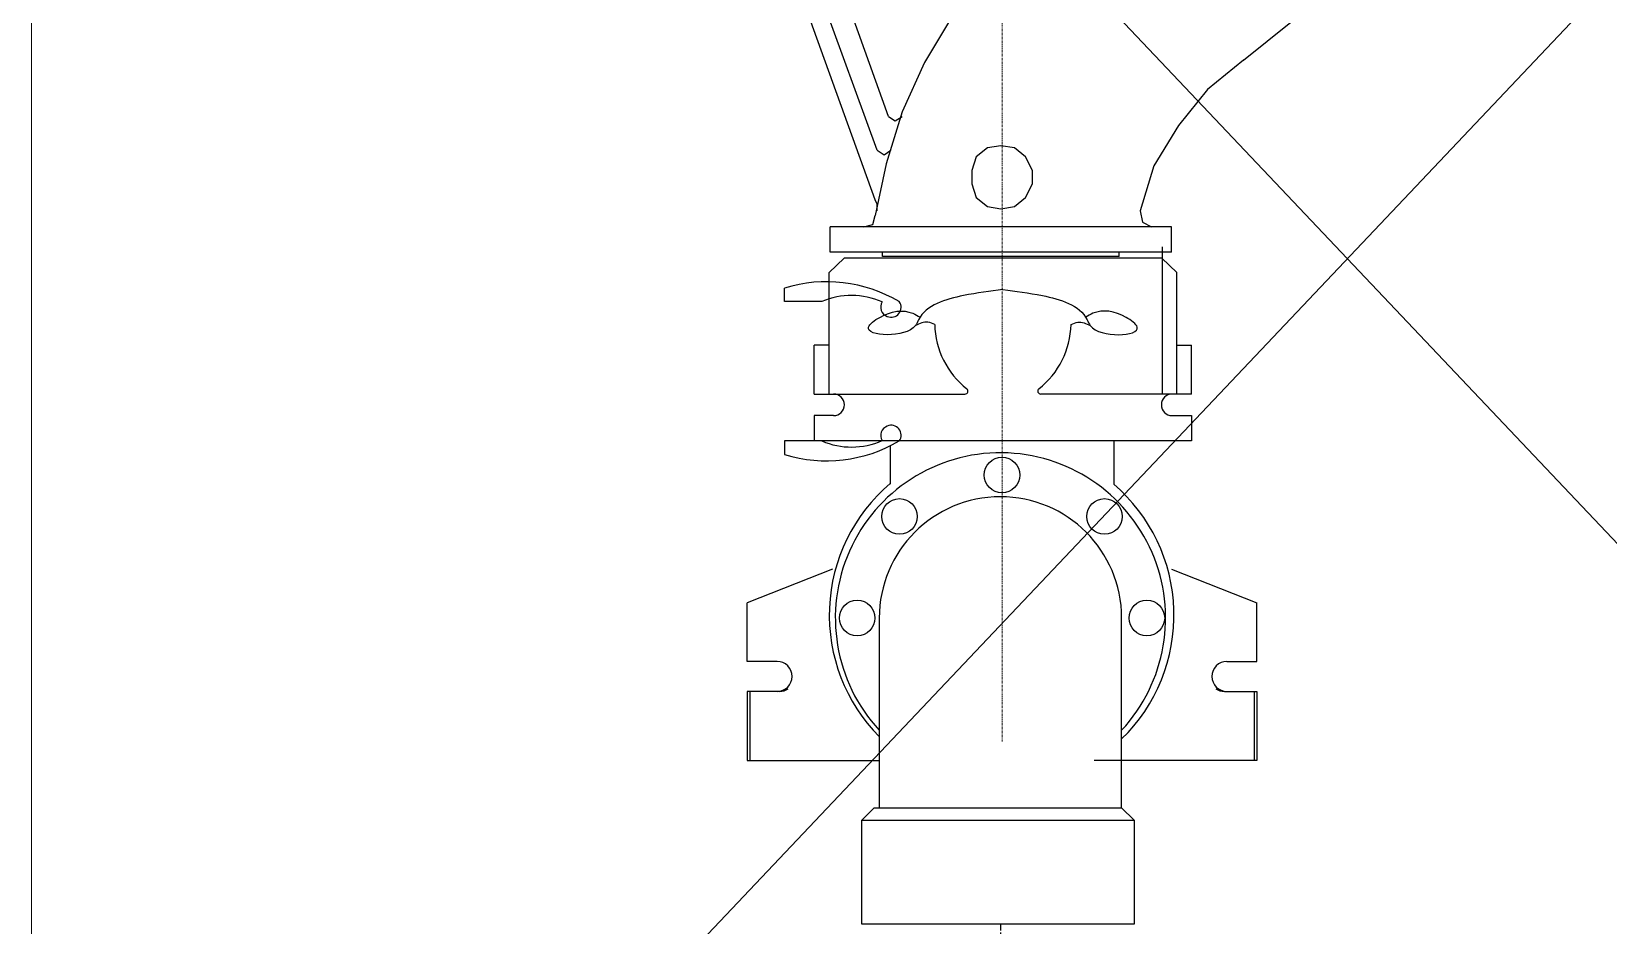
# Model space of a CAD drawing. Header units: millimetres. Extents: x -294625 to 2136527, y -251383 to 128331.
# Drawn here: x 1133753 to 1134293, y -215067 to -214761 of the extents above; entities that cross this region are included whole.
import ezdxf

# ---------------------------------------------------------------- set-up
doc = ezdxf.new("R2010")
doc.units = ezdxf.units.MM
doc.linetypes.add('CENTER', pattern=[3, 1.5, -0.5, 0.5, -0.5])
doc.layers.add('H-N-FITTING-35', color=2, linetype='Continuous')
doc.layers.add('ICE-CEN', color=8, linetype='CENTER')
for name, color, linetype, lineweight in [('ICE-BP', 4, 'Continuous', 25), ('ICE-CENTER', 8, 'CENTER', 0), ('N3-NOTE', 11, 'Continuous', 13)]:
    doc.layers.add(name, color=color, linetype=linetype, lineweight=lineweight)

# ---------------------------------------------------------------- blocks, each defined once
blk = doc.blocks.new('WPP')
at = {"layer": 'H-N-FITTING-35', "ltscale": 1000}
for p, q in [((137898.4921038086, -19559.51503570164, 5.101671538996662), (137827.4822882437, -19362.62418345895, 5.101671538996662)), ((137900.1059632527, -19524.01012792005, 5.101671538996662), (137850.0763204684, -19386.83207512803, 5.101671538996662)), ((137908.1752604756, -19499.80223625073, 5.101671538996662), (137869.4426338039, -19391.67365346172, 5.101671538996662)), ((137953.3633249244, -19428.79242068724, 5.101671538996662), (137933.9970115891, -19461.06960957972, 5.101671538996662)), ((138163.1650527248, -19459.45575013333, 5.101671538996662), (138197.0561010616, -19432.02013957455, 5.101671538996662)), ((137933.9970115891, -19461.06960957972, 5.101671538996662), (137917.8584171433, -19496.57451736144, 5.101671538996662)), ((138163.1650527248, -19459.45575013333, 5.101671538996662), (138137.343301611, -19480.43592291357, 5.101671538996662)), ((138137.343301611, -19480.43592291357, 5.101671538996662), (138116.3631288311, -19506.2576740276, 5.101671538996662)), ((137917.8584171433, -19496.57451736144, 5.101671538996662), (137906.5614010312, -19533.6932845877, 5.101671538996662)), ((137908.1752604756, -19499.80223625073, 5.101671538996662), (137913.0168388095, -19503.02995513998, 5.101671538996662)), ((137913.0168388095, -19503.02995513998, 5.101671538996662), (137917.8584171433, -19499.80223625069, 5.101671538996662)), ((138116.3631288311, -19506.2576740276, 5.101671538996662), (138098.6106749405, -19535.30714403084, 5.101671538996662)), ((137900.1059632527, -19524.01012792005, 5.101671538996662), (137904.9475415866, -19527.23784680925, 5.101671538996662)), ((137904.9475415866, -19527.23784680925, 5.101671538996662), (137909.7891199205, -19524.01012791996, 5.101671538996662)), ((137979.1850760391, -19522.3962684748, 5.101671538996662), (137971.1157788159, -19528.85170625338, 5.101671538996662)), ((137988.8682327066, -19520.78240903013, 5.101671538996662), (137979.1850760391, -19522.3962684748, 5.101671538996662)), ((137998.5513893743, -19522.39626847465, 5.101671538996662), (137988.8682327066, -19520.78240903013, 5.101671538996662)), ((138006.6206865974, -19528.85170625315, 5.101671538996662), (137998.5513893743, -19522.39626847465, 5.101671538996662)), ((137906.5614010312, -19533.6932845877, 5.101671538996662), (137898.4921038086, -19570.81205181396, 5.101671538996662)), ((137971.1157788159, -19528.85170625338, 5.101671538996662), (137967.8880599267, -19538.53486292103, 5.101671538996662)), ((138011.4622649313, -19538.53486292071, 5.101671538996662), (138006.6206865974, -19528.85170625315, 5.101671538996662)), ((138098.6106749405, -19535.30714403084, 5.101671538996662), (138088.9275182732, -19567.58433292322, 5.101671538996662)), ((137967.8880599267, -19538.53486292103, 5.101671538996662), (137967.8880599269, -19548.21801958878, 5.101671538996662)), ((138011.4622649315, -19548.21801958841, 5.101671538996662), (138011.4622649313, -19538.53486292071, 5.101671538996662)), ((137967.8880599269, -19548.21801958878, 5.101671538996662), (137971.1157788162, -19557.90117625643, 5.101671538996662)), ((137971.1157788162, -19557.90117625643, 5.101671538996662), (137979.1850760393, -19564.35661403488, 5.101671538996662)), ((137998.5513893748, -19564.35661403474, 5.101671538996662), (138006.6206865977, -19557.90117625616, 5.101671538996662)), ((138006.6206865977, -19557.90117625616, 5.101671538996662), (138011.4622649315, -19548.21801958841, 5.101671538996662)), ((137900.105963253, -19562.74275459084, 5.101671538996662), (137898.4921038086, -19559.51503570164, 5.101671538996662)), ((137900.105963253, -19567.58433292471, 5.101671538996662), (137900.105963253, -19562.74275459084, 5.101671538996662)), ((137979.1850760393, -19564.35661403488, 5.101671538996662), (137988.868232707, -19565.97047347941, 5.101671538996662)), ((137988.868232707, -19565.97047347941, 5.101671538996662), (137998.5513893748, -19564.35661403474, 5.101671538996662)), ((138088.9275182732, -19567.58433292322, 5.101671538996662), (138090.5413777179, -19575.65363014633, 5.101671538996662)), ((137988.868232707, -19578.88134903627, 5.101671538996662), (137866.2149149163, -19578.8813490373, 5.101671538996662)), ((137866.2149149163, -19597.17175607625, 5.101671538996662), (137866.2149149163, -19578.8813490373, 5.101671538996662)), ((137890.4228065854, -19578.88134903708, 5.101671538996662), (137896.8782443639, -19577.26748959237, 5.101671538996662)), ((137896.8782443639, -19577.26748959237, 5.101671538996662), (137898.4921038086, -19570.81205181396, 5.101671538996662)), ((138111.521550498, -19578.88134903536, 5.101671538996662), (137988.868232707, -19578.88134903627, 5.101671538996662)), ((138090.5413777179, -19575.65363014633, 5.101671538996662), (138096.9968154964, -19578.8813490355, 5.101671538996662)), ((138111.521550498, -19597.17175607434, 5.101671538996662), (138111.521550498, -19578.88134903536, 5.101671538996662)), ((137876.263270942, -19601.47948257087, 5.101671538996662), (137865.504207978, -19611.8719649517, 5.101671538996662)), ((137988.868232707, -19597.17175607529, 5.101671538996662), (137866.2149149163, -19597.17175607625, 5.101671538996662)), ((138104.3554057812, -19601.47948256909, 5.101671538996662), (137876.263270942, -19601.47948257087, 5.101671538996662)), ((137903.8716352908, -19597.17175607597, 5.101671538996662), (137902.7957289943, -19597.17175607597, 5.101671538996662)), ((137903.8716352908, -19600.39947496518, 5.101671538996662), (137903.8716352908, -19597.17175607597, 5.101671538996662)), ((138073.8648301237, -19600.39947496387, 5.101671538996662), (137903.8716352908, -19600.39947496518, 5.101671538996662)), ((138111.521550498, -19597.17175607434, 5.101671538996662), (137988.868232707, -19597.17175607529, 5.101671538996662)), ((138073.8648301237, -19600.39947496387, 5.101671538996662), (138073.8648301237, -19597.17175607462, 5.101671538996662)), ((138074.9407364202, -19597.17175607462, 5.101671538996662), (138073.8648301237, -19597.17175607462, 5.101671538996662)), ((138104.3554057812, -19601.47948256909, 5.101671538996662), (138115.1144687454, -19611.87196494979, 5.101671538996662)), ((138104.8933589302, -19699.04440863681, 5.101671538996662), (138104.8933589293, -19593.27506370803, 5.101671538996662)), ((137865.5042079785, -19699.04440863858, 5.101671538996662), (137865.504207978, -19611.8719649517, 5.101671538996662)), ((138115.1144687461, -19699.04440863663, 5.101671538996662), (138115.1144687454, -19611.87196494979, 5.101671538996662)), ((137833.4701422413, -19632.67666385806, 5.101671538996662), (137833.4701422413, -19622.98222342605, 5.101671538996662)), ((137860.2974302864, -19632.67666385783, 5.101671538996662), (137833.4701422413, -19632.67666385806, 5.101671538996662)), ((137854.7451450145, -19699.04440863871, 5.101671538996662), (137854.7451450143, -19663.88204776289, 5.101671538996662)), ((137865.5042079785, -19663.8820477628, 5.101671538996662), (137854.7451450143, -19663.88204776289, 5.101671538996662)), ((138115.1144687459, -19663.88204776081, 5.101671538996662), (138125.8735317099, -19663.88204776072, 5.101671538996662)), ((138125.8735317104, -19699.04440863663, 5.101671538996662), (138125.8735317099, -19663.88204776072, 5.101671538996662)), ((137854.7451450145, -19699.04440863871, 5.101671538996662), (137963.0880681686, -19699.04440863786, 5.101671538996662)), ((138125.8735317104, -19699.04440863663, 5.101671538996662), (138017.5306085562, -19699.04440863749, 5.101671538996662)), ((137854.7451450147, -19714.44964369417, 5.101671538996662), (137854.745145015, -19732.60365795021, 5.101671538996662)), ((137868.7636200231, -19714.44964369411, 5.101671538996662), (137854.7451450147, -19714.44964369417, 5.101671538996662)), ((138111.8550567017, -19714.44964369222, 5.101671538996662), (138125.8735317104, -19714.44964369209, 5.101671538996662)), ((138125.8735317104, -19714.44964369209, 5.101671538996662), (138125.8735317104, -19732.60365794813, 5.101671538996662)), ((137860.2974302871, -19732.63646025938, 5.101671538996662), (137833.470142242, -19732.6364602596, 5.101671538996662)), ((137833.470142242, -19732.6364602596, 5.101671538996662), (137833.470142242, -19742.33090069157, 5.101671538996662)), ((138125.8735317104, -19732.60365794813, 5.101671538996662), (137854.745145015, -19732.60365795021, 5.101671538996662)), ((137867.8900383522, -19824.61452372225, 5.101671538996662), (137806.674869258, -19848.78224829961, 5.101671538996662)), ((138111.4602864941, -19824.61452372225, 5.101671538996662), (138172.6754555884, -19848.78224829961, 5.101671538996662)), ((137806.6748692582, -19890.89679818391, 5.101671538996662), (137806.674869258, -19848.78224829961, 5.101671538996662)), ((138172.6754555879, -19890.89679818391, 5.101671538996662), (138172.6754555884, -19848.78224829961, 5.101671538996662)), ((137828.1929951864, -19890.89679818381, 5.101671538996662), (137806.6748692582, -19890.89679818391, 5.101671538996662)), ((138151.1573296599, -19890.89679818381, 5.101671538996662), (138172.6754555879, -19890.89679818391, 5.101671538996662)), ((137806.6748692584, -19912.41492411209, 5.101671538996662), (137806.6748692589, -19962.09057880922, 5.101671538996662)), ((137828.1929951867, -19912.41492411199, 5.101671538996662), (137806.6748692584, -19912.41492411209, 5.101671538996662)), ((137808.4811742709, -19912.41492411209, 5.101671538996662), (137808.4811742711, -19962.09057880918, 5.101671538996662)), ((137829.9993001989, -19912.4149241119, 5.101671538996662), (137808.4811742709, -19912.41492411209, 5.101671538996662)), ((138149.3510246472, -19912.4149241119, 5.101671538996662), (138170.8691505757, -19912.41492411209, 5.101671538996662)), ((138151.1573296597, -19912.41492411199, 5.101671538996662), (138172.6754555879, -19912.41492411209, 5.101671538996662)), ((138170.8691505757, -19912.41492411209, 5.101671538996662), (138170.8691505753, -19962.09057880918, 5.101671538996662)), ((138172.6754555879, -19912.41492411209, 5.101671538996662), (138172.6754555875, -19962.09057880922, 5.101671538996662)), ((137806.6748692589, -19962.09057880922, 5.101671538996662), (137901.5030146344, -19962.09057880854, 5.101671538996662)), ((137808.4811742711, -19962.09057880918, 5.101671538996662), (137901.5030146344, -19962.09057880849, 5.101671538996662)), ((138170.8691505753, -19962.09057880918, 5.101671538996662), (138055.876644141, -19962.09057880827, 5.101671538996662)), ((138172.6754555875, -19962.09057880922, 5.101671538996662), (138075.612105544, -19962.09057880849, 5.101671538996662))]:
    blk.add_line(p, q, dxfattribs=at)
at = {"layer": 'H-N-FITTING-35', "ltscale": 1000, "elevation": 5.101671538995792}
for points in [[(137909.374536148, -19736.16575060251), (137909.374536148, -19763.71527233835)], [(138069.9757886983, -19732.60365794858), (138069.9757886983, -19763.71527233835)]]:
    blk.add_lwpolyline(points, dxfattribs=at)
at = {"layer": 'H-N-FITTING-35', "ltscale": 1000}
for centre in [(137989.6751624232, -19757.13304738411, 5.101671538996662), (137916.0371838799, -19786.84874105311, 5.101671538996662), (138063.3131409665, -19786.84874105311, 5.101671538996662), (137885.6154023509, -19859.76447954289, 5.101671538996662), (138093.7349224952, -19859.76447954289, 5.101671538996662)]:
    blk.add_circle(centre, 12.76562754309999, dxfattribs=at)
for centre, radius, start, end in [((137863.7331286313, -19720.73319406158, 5.101671538996662), 102.3283958900079, 59.3760068051856, 107.2021429008898), ((137881.6629324439, -19682.4047505295, 5.101671538996662), 54.1236296501386, 66.19523729751435, 113.2506128030971), ((137909.7470485244, -19636.51406109851, 5.101671538996662), 7.217094262054405, 149.8175367236602, 250.3002245007299), ((137910.1466898972, -19636.83525899399, 5.101671538996662), 7.066042897435682, 246.3683216880373, 36.05293138991403), ((138001.5928047278, -19647.81008382834, 5.101671538996662), 60.23174088852212, 181.2989311507004, 231.8861729917996), ((137979.0258719958, -19647.81008382852, 5.101671538996662), 60.23174088852212, 308.113827018379, 358.7010688492995), ((137868.7636200231, -19706.74702616633, 5.101671538996662), 7.702617527724527, 270, 90), ((137963.0880681686, -19696.89259604507, 5.101671538996662), 2.151812592822337, 270, 51.8861729917997), ((138017.5306085562, -19696.89259604466, 5.101671538996662), 2.151812592822337, 128.113827018379, 270), ((138111.8550567017, -19706.74702616451, 5.101671538996662), 7.702617527724527, 90, 270), ((137909.7470485251, -19728.79906301771, 5.101671538996662), 7.217094262054405, 109.6997754992701, 210.1824632763398), ((137910.1466898981, -19728.47786512223, 5.101671538996662), 7.066042897435682, 323.947068610086, 113.6316783119626), ((137863.7331286306, -19644.57993005562, 5.101671538996662), 102.3283958900079, 252.7978570991405, 300.6239931948144), ((137881.6629324439, -19682.90837358712, 5.101671538996662), 54.1236296501386, 246.7493871969029, 293.8047627024856), ((137988.5576796732, -19859.76447954289, 5.101671538996662), 118.6006671621937, 89.46013800716291, 222.775952313052), ((137988.5576796732, -19859.76447954289, 5.101671538996662), 118.6006671621937, 317.2238775557592, 89.46013800716291), ((137989.4061858577, -19857.71087513753, 5.101671538996662), 123.8007845188589, 130.2748624531986, 224.7620520992884), ((137989.4061858577, -19857.71087513753, 5.101671538996662), 123.8007845188589, 314.1331150621268, 49.39802250413911), ((137828.1929951867, -19901.65586114784, 5.101671538996662), 10.75906296411169, 270, 90), ((138151.1573296599, -19901.65586114784, 5.101671538996662), 10.75906296411169, 90, 270), ((137829.9993001989, -19901.65586114784, 5.101671538996662), 10.75906296411169, 270, 304.8512962602958), ((138149.3510246475, -19901.65586114784, 5.101671538996662), 10.75906296411169, 235.1487037397042, 270)]:
    blk.add_arc(centre, radius, start, end, dxfattribs=at)
for points in [[(137990.309338362, -19624.04665093347, 5.101671538996662), (137961.9724429788, -19628.35341297096, 5.101671538996662), (137929.7808656683, -19645.66914004587, 5.101671538996662), (137927.53394239, -19649.89072364122, 5.101671538996662), (137893.7877209515, -19650.961871718, 5.101671538996662), (137901.8557570218, -19643.9515692742, 5.101671538996662), (137925.6367394407, -19641.06717053235, 5.101671538996662), (137930.8318170346, -19643.78004556231, 5.101671538996662)], [(137990.309338362, -19624.04665093347, 5.101671538996662), (138018.6462337449, -19628.35341297059, 5.101671538996662), (138050.8378110554, -19645.66914004488, 5.101671538996662), (138053.0847343341, -19649.89072364023, 5.101671538996662), (138086.8309557722, -19650.9618717165, 5.101671538996662), (138078.7629197021, -19643.95156927285, 5.101671538996662), (138054.9819372832, -19641.06717053127, 5.101671538996662), (138049.7868596893, -19643.78004556139, 5.101671538996662)], [(137941.3765414467, -19649.1754580955, 5.101671538996662), (137936.5019413561, -19647.37854302171, 5.101671538996662), (137927.53394239, -19649.89072364122, 5.101671538996662)], [(138039.2421352773, -19649.17545809473, 5.101671538996662), (138044.1167353678, -19647.37854302088, 5.101671538996662), (138053.0847343341, -19649.89072364023, 5.101671538996662)]]:
    blk.add_spline(points, degree=3, dxfattribs=at)
at = {"layer": 'ICE-BP', "ltscale": 1000}
for p, q in [((137901.5030146337, -19859.76913900491, 5.101671538996662), (137901.5030146346, -19995.95842550977, 5.101671538996662)), ((138075.6121055442, -19995.95842550864, 5.101671538996662), (138075.6121055433, -19859.56036376228, 5.101671538996662)), ((137889.0327874392, -20004.84315494281, 5.101671538998995), (137897.9175168725, -19995.95842550977, 5.101671538998995)), ((137897.9175168725, -19995.95842550977, 5.101671538998995), (138075.6121055442, -19995.95842550864, 5.101671538998995)), ((138075.6121055442, -19995.95842550864, 5.101671538998995), (138084.4968349778, -20004.84315494154, 5.101671538998995)), ((137889.0327874392, -20004.84315494281, 5.101671538998995), (138084.4968349778, -20004.84315494154, 5.101671538998995)), ((137889.0327874394, -20079.47488218531, 5.101671538998995), (137889.0327874392, -20004.84315494281, 5.101671538998995)), ((138084.4968349778, -20004.84315494154, 5.101671538998995), (138084.4968349782, -20079.47488218409, 5.101671538998995)), ((138084.4968349782, -20079.47488218409, 5.101671538998995), (137889.0327874394, -20079.47488218531, 5.101671538998995))]:
    blk.add_line(p, q, dxfattribs=at)
blk.add_arc((137988.5576796732, -19859.76447954289, 5.101671538996662), 87.05466516408475, 0.1343406795807276, 180.0030666644117, dxfattribs=at)
at = {"layer": 'ICE-CEN', "ltscale": 3}
blk.add_line((137988.5575600883, -20079.47488218467, 5.101671538996317), (137988.6346818327, -20774.6518731673, 5.101671538993015), dxfattribs=at)
at = {"layer": 'ICE-CENTER', "color": 8}
blk.add_line((137989.6751624232, -19948.32940109535, 5.101671538996662), (137989.6751624232, -18678.53364438631, 5.101671538996662), dxfattribs=at)

msp = doc.modelspace()

# ---------------------------------------------------------------- linework, layer by layer
at = {"layer": 'N3-NOTE'}
for p, q in [((1133753.456268873, -214363.8495059884), (1133753.456268873, -215313.8495219694)), ((1134653.456268873, -215313.8495219694), (1133753.456268873, -214363.8495059884)), ((1133753.456268873, -215313.8495219694), (1134653.456268873, -214363.8495059884))]:
    msp.add_line(p, q, dxfattribs=at)

# ---------------------------------------------------------------- block references
at = {"xscale": 0.4761904761904762, "yscale": 0.4761904761904762, "zscale": 0.4761904761904762}
msp.add_blockref('WPP', (1068375.979878485, -205504.6489213771, -1.423813716759232), dxfattribs=at)

doc.saveas('drawing.dxf')
